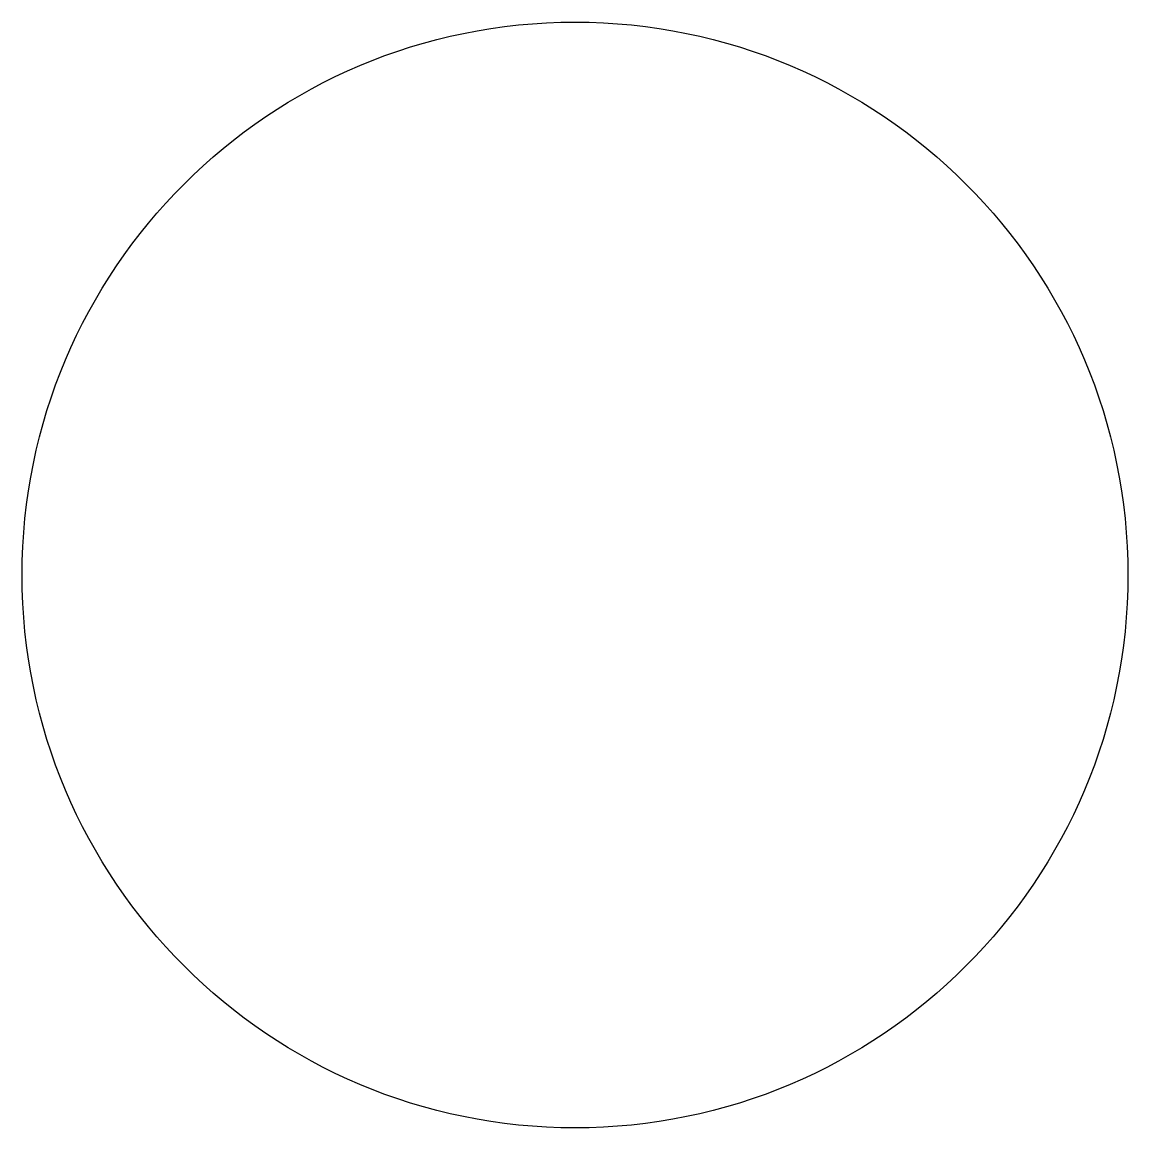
# Model space of a CAD drawing. Header units: metres. Extents: x -0.401 to 0.399, y -0.399 to 0.401.
import ezdxf

# ---------------------------------------------------------------- set-up
doc = ezdxf.new("R2010")
doc.units = ezdxf.units.M
doc.header["$LTSCALE"] = 0.2

msp = doc.modelspace()

# ---------------------------------------------------------------- linework, layer by layer
msp.add_circle((-0.001438, 0.001188), 0.4)

doc.saveas('drawing.dxf')
